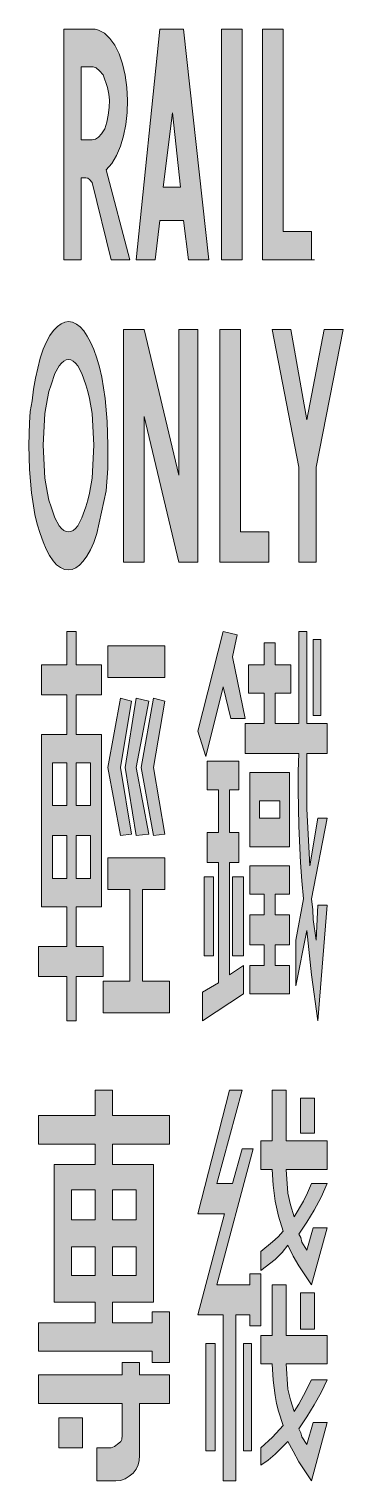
# Model space of a CAD drawing. Header units: metres. Extents: x 169 to 229, y 4 to 279.
import ezdxf

# ---------------------------------------------------------------- set-up
doc = ezdxf.new("R2010")
doc.units = ezdxf.units.M
doc.layers.add('FILL_WHITE_FFFFFF', color=7, linetype='Continuous', true_color=0xffffff)
doc.layers.add('STROKE_WHITE_FFFFFF', color=7, linetype='Continuous', true_color=0xffffff)

msp = doc.modelspace()

# ---------------------------------------------------------------- hatches: boundary and pattern name
at = {"layer": 'FILL_WHITE_FFFFFF', "true_color": 0xffffff}
h = msp.add_hatch(color=7, dxfattribs=at)
h.dxf.hatch_style = 1
h.paths.add_polyline_path([(184.95, 235.65), (181.35, 250.35), (180.86, 250.91), (180.55, 251.15), (180.15, 251.25), (179.25, 251.25), (179.25, 235.65), (175.95, 235.65), (175.95, 279.45), (181.35, 279.45), (181.96, 279.4), (182.56, 279.24), (183.69, 278.64), (184.73, 277.68), (185.66, 276.37), (186.47, 274.76), (187.13, 272.87), (187.63, 270.72), (187.95, 268.35), (188.08, 265.98), (188.02, 263.63), (187.77, 261.36), (187.35, 259.2), (186.76, 257.21), (186.01, 255.44), (185.1, 253.94), (184.05, 252.75), (188.55, 235.65), (184.95, 235.65)])
h.paths.add_polyline_path([(182.55, 258.94), (183.12, 259.59), (183.75, 260.55), (184.14, 261.77), (184.43, 263.14), (184.59, 264.56), (184.65, 265.95), (184.55, 267.12), (184.27, 268.35), (183.45, 270.75), (182.78, 271.53), (182.14, 272.06), (181.55, 272.31), (181.05, 272.25), (179.25, 272.25), (179.25, 258.45), (181.35, 258.45), (181.98, 258.57), (182.55, 258.94)], flags=16)
h = msp.add_hatch(color=7, dxfattribs=at)
h.dxf.hatch_style = 1
h.paths.add_polyline_path([(198.75, 243.15), (194.25, 243.15), (193.35, 235.65), (189.75, 235.65), (194.25, 279.45), (198.75, 279.45), (203.55, 235.65), (199.65, 235.65), (198.75, 243.15)])
h.paths.add_polyline_path([(198.15, 249.45), (196.65, 263.55), (194.85, 249.45), (198.15, 249.45)], flags=16)
h = msp.add_hatch(color=7, dxfattribs=at)
h.dxf.hatch_style = 1
h.paths.add_polyline_path([(209.85, 279.45), (209.85, 235.65), (205.95, 235.65), (205.95, 279.45), (209.85, 279.45)])
h = msp.add_hatch(color=7, dxfattribs=at)
h.dxf.hatch_style = 1
h.paths.add_polyline_path([(213.75, 235.65), (213.75, 279.45), (217.65, 279.45), (217.65, 241.05), (223.05, 241.05), (223.05, 235.65), (213.75, 235.65)])
h = msp.add_hatch(color=7, dxfattribs=at)
h.dxf.hatch_style = 1
h.paths.add_polyline_path([(175.33, 177.3), (174.61, 177.85), (173.92, 178.61), (173.26, 179.59), (172.63, 180.77), (172.03, 182.16), (171.45, 183.75), (170.93, 185.51), (170.49, 187.39), (169.84, 191.47), (169.47, 195.9), (169.35, 200.55), (169.42, 204.75), (169.6, 206.88), (169.95, 208.95), (170.23, 211.14), (170.59, 213.22), (171.45, 217.05), (172.04, 218.72), (172.67, 220.15), (173.34, 221.34), (174.04, 222.3), (174.75, 223.03), (175.46, 223.55), (176.16, 223.85), (176.85, 223.95), (177.62, 223.84), (178.37, 223.5), (179.09, 222.95), (179.77, 222.19), (180.44, 221.21), (181.07, 220.03), (181.67, 218.64), (182.25, 217.05), (182.77, 215.3), (183.21, 213.42), (183.86, 209.36), (184.23, 205.03), (184.35, 200.55), (184.31, 196.09), (184.05, 191.85), (182.25, 183.75), (181.66, 182.08), (181.03, 180.65), (180.36, 179.46), (179.66, 178.5), (178.95, 177.77), (178.24, 177.25), (177.54, 176.95), (176.85, 176.85), (176.08, 176.96), (175.33, 177.3)])
h.paths.add_polyline_path([(177.75, 184.34), (178.18, 184.7), (178.61, 185.21), (179.42, 186.71), (180.15, 188.85), (180.55, 190.07), (180.86, 191.44), (181.35, 194.25), (181.65, 200.55), (181.35, 206.55), (180.86, 209.36), (180.55, 210.73), (180.15, 211.95), (179.42, 214.09), (178.61, 215.59), (178.18, 216.1), (177.75, 216.46), (177.3, 216.68), (176.85, 216.75), (176.4, 216.68), (175.95, 216.46), (175.52, 216.1), (175.09, 215.59), (174.28, 214.09), (173.55, 211.95), (173.15, 210.73), (172.84, 209.36), (172.35, 206.55), (172.05, 200.55), (172.35, 194.25), (172.84, 191.44), (173.15, 190.07), (173.55, 188.85), (174.28, 186.71), (175.09, 185.21), (175.52, 184.7), (175.95, 184.34), (176.4, 184.12), (176.85, 184.05), (177.3, 184.12), (177.75, 184.34)], flags=16)
h = msp.add_hatch(color=7, dxfattribs=at)
h.dxf.hatch_style = 1
h.paths.add_polyline_path([(197.85, 178.35), (191.25, 205.95), (191.25, 178.35), (187.35, 178.35), (187.35, 222.45), (191.25, 222.45), (197.85, 194.85), (197.85, 222.45), (201.45, 222.45), (201.45, 178.35), (197.85, 178.35)])
h = msp.add_hatch(color=7, dxfattribs=at)
h.dxf.hatch_style = 1
h.paths.add_polyline_path([(205.65, 178.35), (205.65, 222.45), (209.55, 222.45), (209.55, 184.05), (214.95, 184.05), (214.95, 178.35), (205.65, 178.35)])
h = msp.add_hatch(color=7, dxfattribs=at)
h.dxf.hatch_style = 1
h.paths.add_polyline_path([(223.95, 178.35), (220.65, 178.35), (220.65, 196.35), (215.55, 222.45), (219.15, 222.45), (222.15, 205.35), (225.45, 222.45), (229.05, 222.45), (223.95, 196.35), (223.95, 178.35)])
h = msp.add_hatch(color=7, dxfattribs=at)
h.dxf.hatch_style = 1
h.paths.add_polyline_path([(183.15, 145.65), (183.15, 112.95), (178.35, 112.95), (178.35, 105.45), (183.45, 105.45), (183.45, 99.75), (178.35, 99.75), (178.35, 91.35), (176.55, 91.35), (176.55, 99.75), (171.15, 99.75), (171.15, 105.45), (176.55, 105.45), (176.55, 112.95), (171.75, 112.95), (171.75, 145.65), (176.55, 145.65), (176.55, 153.15), (171.75, 153.15), (171.75, 158.85), (176.55, 158.85), (176.55, 165.15), (178.35, 165.15), (178.35, 158.85), (183.15, 158.85), (183.15, 153.15), (178.35, 153.15), (178.35, 145.65), (183.15, 145.65)])
h.paths.add_polyline_path([(178.35, 132.15), (181.05, 132.15), (181.05, 140.25), (178.35, 140.25), (178.35, 132.15)], flags=16)
h.paths.add_polyline_path([(173.85, 140.25), (173.85, 132.15), (176.55, 132.15), (176.55, 140.25), (173.85, 140.25)], flags=16)
h.paths.add_polyline_path([(176.55, 126.45), (173.85, 126.45), (173.85, 118.35), (176.55, 118.35), (176.55, 126.45)], flags=16)
h.paths.add_polyline_path([(181.05, 118.35), (181.05, 126.45), (178.35, 126.45), (178.35, 118.35), (181.05, 118.35)], flags=16)
h = msp.add_hatch(color=7, dxfattribs=at)
h.dxf.hatch_style = 1
h.paths.add_polyline_path([(201.45, 146.25), (206.25, 165.15), (208.95, 164.55), (208.05, 160.35), (210.45, 148.65), (207.75, 148.65), (206.25, 154.65), (202.95, 141.45), (201.45, 146.25)])
h = msp.add_hatch(color=7, dxfattribs=at)
h.dxf.hatch_style = 1
h.paths.add_polyline_path([(222.15, 131.55), (222.75, 120.75), (224.25, 129.75), (226.05, 129.75), (223.05, 114.45), (223.31, 112.39), (223.35, 110.55), (223.95, 106.65), (224.25, 113.25), (226.05, 113.25), (224.25, 91.35), (223.05, 100.05), (222.15, 108.45), (220.05, 97.95), (220.05, 106.65), (221.55, 114.45), (221.2, 117.87), (220.99, 121.35), (220.65, 128.25), (220.54, 135.15), (220.52, 138.63), (220.65, 142.05), (210.45, 142.05), (210.45, 147.75), (214.05, 147.75), (214.05, 153.45), (211.05, 153.45), (211.05, 158.85), (214.05, 158.85), (214.05, 163.05), (216.15, 163.05), (216.15, 158.85), (219.15, 158.85), (219.15, 153.45), (216.15, 153.45), (216.15, 147.75), (220.65, 147.75), (220.65, 165.15), (222.15, 165.15), (222.15, 147.75), (226.05, 147.75), (226.05, 142.05), (222.15, 142.05), (222.15, 131.55)])
h = msp.add_hatch(color=7, dxfattribs=at)
h.dxf.hatch_style = 1
h.paths.add_polyline_path([(224.85, 149.25), (223.35, 149.25), (223.35, 163.65), (224.85, 163.65), (224.85, 149.25)])
h = msp.add_hatch(color=7, dxfattribs=at)
h.dxf.hatch_style = 1
h.paths.add_polyline_path([(184.35, 162.45), (195.15, 162.45), (195.15, 156.45), (184.35, 156.45), (184.35, 162.45)])
h = msp.add_hatch(color=7, dxfattribs=at)
h.dxf.hatch_style = 1
h.paths.add_polyline_path([(186.75, 152.55), (188.85, 151.95), (186.75, 139.35), (188.85, 126.75), (186.75, 126.45), (184.35, 139.35), (186.75, 152.55)])
h = msp.add_hatch(color=7, dxfattribs=at)
h.dxf.hatch_style = 1
h.paths.add_polyline_path([(192.15, 126.75), (189.75, 126.45), (187.65, 139.35), (189.75, 152.55), (192.15, 151.95), (189.75, 139.35), (192.15, 126.75)])
h = msp.add_hatch(color=7, dxfattribs=at)
h.dxf.hatch_style = 1
h.paths.add_polyline_path([(193.05, 152.55), (195.15, 151.95), (193.05, 139.35), (195.15, 126.75), (193.05, 126.45), (190.65, 139.35), (193.05, 152.55)])
h = msp.add_hatch(color=7, dxfattribs=at)
h.dxf.hatch_style = 1
h.paths.add_polyline_path([(209.25, 121.35), (207.45, 121.35), (207.45, 100.05), (210.15, 101.85), (210.15, 96.45), (202.35, 91.35), (202.35, 96.75), (205.35, 98.55), (205.35, 121.35), (203.25, 121.35), (203.25, 127.05), (205.35, 127.05), (205.35, 135.15), (203.25, 135.15), (203.25, 140.55), (209.25, 140.55), (209.25, 135.15), (207.45, 135.15), (207.45, 127.05), (209.25, 127.05), (209.25, 121.35)])
h = msp.add_hatch(color=7, dxfattribs=at)
h.dxf.hatch_style = 1
h.paths.add_polyline_path([(211.35, 138.45), (218.85, 138.45), (218.85, 124.35), (211.35, 124.35), (211.35, 138.45)])
h.paths.add_polyline_path([(217.05, 133.05), (213.15, 133.05), (213.15, 129.75), (217.05, 129.75), (217.05, 133.05)], flags=16)
h = msp.add_hatch(color=7, dxfattribs=at)
h.dxf.hatch_style = 1
h.paths.add_polyline_path([(196.05, 98.85), (196.05, 92.85), (183.45, 92.85), (183.45, 98.85), (188.55, 98.85), (188.55, 116.25), (184.35, 116.25), (184.35, 122.25), (195.15, 122.25), (195.15, 116.25), (190.95, 116.25), (190.95, 98.85), (196.05, 98.85)])
h = msp.add_hatch(color=7, dxfattribs=at)
h.dxf.hatch_style = 1
h.paths.add_polyline_path([(202.65, 118.65), (204.45, 118.65), (204.45, 103.65), (202.65, 103.65), (202.65, 118.65)])
h = msp.add_hatch(color=7, dxfattribs=at)
h.dxf.hatch_style = 1
h.paths.add_polyline_path([(208.05, 118.65), (210.15, 118.65), (210.15, 103.65), (208.05, 103.65), (208.05, 118.65)])
h = msp.add_hatch(color=7, dxfattribs=at)
h.dxf.hatch_style = 1
h.paths.add_polyline_path([(218.85, 111.45), (218.85, 105.75), (216.15, 105.75), (216.15, 101.85), (218.85, 101.85), (218.85, 96.45), (211.35, 96.45), (211.35, 101.85), (214.05, 101.85), (214.05, 105.75), (211.35, 105.75), (211.35, 111.45), (214.05, 111.45), (214.05, 115.35), (211.35, 115.35), (211.35, 120.75), (218.85, 120.75), (218.85, 115.35), (216.15, 115.35), (216.15, 111.45), (218.85, 111.45)])
h = msp.add_hatch(color=7, dxfattribs=at)
h.dxf.hatch_style = 1
h.paths.add_polyline_path([(185.25, 34.05), (192.75, 34.05), (192.75, 36.15), (196.05, 36.15), (196.05, 26.55), (192.75, 26.55), (192.75, 28.65), (171.15, 28.65), (171.15, 34.05), (181.95, 34.05), (181.95, 37.95), (174.15, 37.95), (174.15, 64.05), (181.95, 64.05), (181.95, 67.95), (171.15, 67.95), (171.15, 73.35), (181.95, 73.35), (181.95, 78.15), (185.25, 78.15), (185.25, 73.35), (196.05, 73.35), (196.05, 67.95), (185.25, 67.95), (185.25, 64.05), (193.05, 64.05), (193.05, 37.95), (185.25, 37.95), (185.25, 34.05)])
h.paths.add_polyline_path([(189.75, 53.55), (189.75, 59.25), (185.25, 59.25), (185.25, 53.55), (189.75, 53.55)], flags=16)
h.paths.add_polyline_path([(177.45, 53.55), (181.95, 53.55), (181.95, 59.25), (177.45, 59.25), (177.45, 53.55)], flags=16)
h.paths.add_polyline_path([(177.45, 48.45), (177.45, 43.05), (181.95, 43.05), (181.95, 48.45), (177.45, 48.45)], flags=16)
h.paths.add_polyline_path([(189.75, 48.45), (185.25, 48.45), (185.25, 43.05), (189.75, 43.05), (189.75, 48.45)], flags=16)
h = msp.add_hatch(color=7, dxfattribs=at)
h.dxf.hatch_style = 1
h.paths.add_polyline_path([(209.85, 78.15), (205.05, 60.45), (208.05, 60.45), (209.85, 67.05), (211.95, 67.05), (205.05, 41.25), (211.35, 41.25), (211.35, 43.35), (213.45, 43.35), (213.45, 33.45), (211.35, 33.45), (211.35, 35.55), (208.65, 35.55), (208.65, 4.05), (206.25, 4.05), (206.25, 35.55), (201.45, 35.55), (206.55, 54.75), (201.45, 54.75), (207.45, 78.15), (209.85, 78.15)])
h = msp.add_hatch(color=7, dxfattribs=at)
h.dxf.hatch_style = 1
h.paths.add_polyline_path([(221.55, 57.15), (222.3, 58.69), (223.05, 60.45), (226.05, 60.45), (224.87, 57.85), (223.58, 55.42), (222.17, 53.11), (220.65, 50.85), (221.06, 50.21), (221.25, 49.35), (222.15, 47.85), (223.35, 52.05), (226.05, 52.05), (223.05, 41.25), (220.65, 44.85), (219.6, 46.69), (218.55, 48.75), (217.46, 47.4), (216.15, 46.05), (213.45, 43.95), (213.45, 47.55), (215.66, 49.39), (216.7, 50.38), (217.65, 51.45), (216.79, 54.3), (216.15, 57.15), (215.74, 60.15), (215.55, 63.15), (213.45, 63.15), (213.45, 68.55), (215.55, 68.55), (215.55, 78.15), (218.25, 78.15), (218.25, 68.55), (226.05, 68.55), (226.05, 63.15), (218.25, 63.15), (218.55, 58.65), (219.04, 56.4), (219.75, 54.15), (221.55, 57.15)])
h = msp.add_hatch(color=7, dxfattribs=at)
h.dxf.hatch_style = 1
h.paths.add_polyline_path([(223.65, 70.05), (220.95, 70.05), (220.95, 76.65), (223.65, 76.65), (223.65, 70.05)])
h = msp.add_hatch(color=7, dxfattribs=at)
h.dxf.hatch_style = 1
h.paths.add_polyline_path([(220.65, 18.64), (221.55, 20.25), (223.05, 23.25), (226.05, 23.25), (224.87, 20.83), (223.58, 18.49), (222.17, 16.2), (220.65, 13.95), (221.06, 13.2), (221.25, 12.45), (222.15, 10.95), (223.35, 15.15), (226.05, 15.15), (223.05, 4.05), (220.65, 7.65), (219.6, 9.71), (218.55, 11.55), (216.15, 9.15), (214.8, 7.99), (213.45, 7.05), (213.45, 10.35), (215.66, 12.34), (217.65, 14.55), (216.79, 17.29), (216.43, 18.73), (216.15, 20.25), (215.74, 23.14), (215.55, 26.25), (213.45, 26.25), (213.45, 31.65), (215.55, 31.65), (215.55, 41.25), (218.25, 41.25), (218.25, 31.65), (226.05, 31.65), (226.05, 26.25), (218.25, 26.25), (218.55, 21.45), (219.04, 19.46), (219.75, 17.25), (220.65, 18.64)])
h = msp.add_hatch(color=7, dxfattribs=at)
h.dxf.hatch_style = 1
h.paths.add_polyline_path([(223.65, 32.85), (220.95, 32.85), (220.95, 39.75), (223.65, 39.75), (223.65, 32.85)])
h = msp.add_hatch(color=7, dxfattribs=at)
h.dxf.hatch_style = 1
h.paths.add_polyline_path([(202.95, 30.15), (204.75, 30.15), (204.75, 9.75), (202.95, 9.75), (202.95, 30.15)])
h = msp.add_hatch(color=7, dxfattribs=at)
h.dxf.hatch_style = 1
h.paths.add_polyline_path([(210.15, 30.15), (211.65, 30.15), (211.65, 9.75), (210.15, 9.75), (210.15, 30.15)])
h = msp.add_hatch(color=7, dxfattribs=at)
h.dxf.hatch_style = 1
h.paths.add_polyline_path([(171.15, 24.15), (187.05, 24.15), (187.05, 26.55), (190.35, 26.55), (190.35, 24.15), (196.05, 24.15), (196.05, 18.75), (190.35, 18.75), (190.35, 8.85), (190.29, 7.95), (190.09, 7.09), (189.72, 6.28), (189.15, 5.55), (188.42, 4.94), (187.61, 4.46), (186.75, 4.16), (185.85, 4.05), (182.25, 4.05), (182.25, 10.35), (184.95, 10.35), (185.59, 10.57), (186.45, 11.25), (186.8, 11.53), (186.98, 11.89), (187.05, 12.75), (187.05, 18.75), (171.15, 18.75), (171.15, 24.15)])
h = msp.add_hatch(color=7, dxfattribs=at)
h.dxf.hatch_style = 1
h.paths.add_polyline_path([(179.55, 16.05), (179.55, 10.35), (175.05, 10.35), (175.05, 16.05), (179.55, 16.05)])

# ---------------------------------------------------------------- linework, layer by layer
at = {"layer": 'FILL_WHITE_FFFFFF', "lineweight": 0, "true_color": 0xffffff}
for points in [[(184.95, 235.65), (181.35, 250.35), (180.86, 250.91), (180.55, 251.15), (180.15, 251.25), (179.25, 251.25), (179.25, 235.65), (175.95, 235.65), (175.95, 279.45), (181.35, 279.45), (181.96, 279.4), (182.56, 279.24), (183.69, 278.64), (184.73, 277.68), (185.66, 276.37), (186.47, 274.76), (187.13, 272.87), (187.63, 270.72), (187.95, 268.35), (188.08, 265.98), (188.02, 263.63), (187.77, 261.36), (187.35, 259.2), (186.76, 257.21), (186.01, 255.44), (185.1, 253.94), (184.05, 252.75), (188.55, 235.65)], [(198.75, 243.15), (194.25, 243.15), (193.35, 235.65), (189.75, 235.65), (194.25, 279.45), (198.75, 279.45), (203.55, 235.65), (199.65, 235.65)], [(209.85, 279.45), (209.85, 235.65), (205.95, 235.65), (205.95, 279.45)], [(213.75, 235.65), (213.75, 279.45), (217.65, 279.45), (217.65, 241.05), (223.05, 241.05), (223.05, 235.65)], [(182.55, 258.94), (183.12, 259.59), (183.75, 260.55), (184.14, 261.77), (184.43, 263.14), (184.59, 264.56), (184.65, 265.95), (184.55, 267.12), (184.27, 268.35), (183.45, 270.75), (182.78, 271.53), (182.14, 272.06), (181.55, 272.31), (181.05, 272.25), (179.25, 272.25), (179.25, 258.45), (181.35, 258.45), (181.98, 258.57)], [(198.15, 249.45), (196.65, 263.55), (194.85, 249.45)], [(175.33, 177.3), (174.61, 177.85), (173.92, 178.61), (173.26, 179.59), (172.63, 180.77), (172.03, 182.16), (171.45, 183.75), (170.93, 185.51), (170.49, 187.39), (169.84, 191.47), (169.47, 195.9), (169.35, 200.55), (169.42, 204.75), (169.6, 206.88), (169.95, 208.95), (170.23, 211.14), (170.59, 213.22), (171.45, 217.05), (172.04, 218.72), (172.67, 220.15), (173.34, 221.34), (174.04, 222.3), (174.75, 223.03), (175.46, 223.55), (176.16, 223.85), (176.85, 223.95), (177.62, 223.84), (178.37, 223.5), (179.09, 222.95), (179.77, 222.19), (180.44, 221.21), (181.07, 220.03), (181.67, 218.64), (182.25, 217.05), (182.77, 215.3), (183.21, 213.42), (183.86, 209.36), (184.23, 205.03), (184.35, 200.55), (184.31, 196.09), (184.05, 191.85), (182.25, 183.75), (181.66, 182.08), (181.03, 180.65), (180.36, 179.46), (179.66, 178.5), (178.95, 177.77), (178.24, 177.25), (177.54, 176.95), (176.85, 176.85), (176.08, 176.96)], [(197.85, 178.35), (191.25, 205.95), (191.25, 178.35), (187.35, 178.35), (187.35, 222.45), (191.25, 222.45), (197.85, 194.85), (197.85, 222.45), (201.45, 222.45), (201.45, 178.35)], [(205.65, 178.35), (205.65, 222.45), (209.55, 222.45), (209.55, 184.05), (214.95, 184.05), (214.95, 178.35)], [(223.95, 178.35), (220.65, 178.35), (220.65, 196.35), (215.55, 222.45), (219.15, 222.45), (222.15, 205.35), (225.45, 222.45), (229.05, 222.45), (223.95, 196.35)], [(177.75, 184.34), (178.18, 184.7), (178.61, 185.21), (179.42, 186.71), (180.15, 188.85), (180.55, 190.07), (180.86, 191.44), (181.35, 194.25), (181.65, 200.55), (181.35, 206.55), (180.86, 209.36), (180.55, 210.73), (180.15, 211.95), (179.42, 214.09), (178.61, 215.59), (178.18, 216.1), (177.75, 216.46), (177.3, 216.68), (176.85, 216.75), (176.4, 216.68), (175.95, 216.46), (175.52, 216.1), (175.09, 215.59), (174.28, 214.09), (173.55, 211.95), (173.15, 210.73), (172.84, 209.36), (172.35, 206.55), (172.05, 200.55), (172.35, 194.25), (172.84, 191.44), (173.15, 190.07), (173.55, 188.85), (174.28, 186.71), (175.09, 185.21), (175.52, 184.7), (175.95, 184.34), (176.4, 184.12), (176.85, 184.05), (177.3, 184.12)], [(183.15, 145.65), (183.15, 112.95), (178.35, 112.95), (178.35, 105.45), (183.45, 105.45), (183.45, 99.75), (178.35, 99.75), (178.35, 91.35), (176.55, 91.35), (176.55, 99.75), (171.15, 99.75), (171.15, 105.45), (176.55, 105.45), (176.55, 112.95), (171.75, 112.95), (171.75, 145.65), (176.55, 145.65), (176.55, 153.15), (171.75, 153.15), (171.75, 158.85), (176.55, 158.85), (176.55, 165.15), (178.35, 165.15), (178.35, 158.85), (183.15, 158.85), (183.15, 153.15), (178.35, 153.15), (178.35, 145.65)], [(201.45, 146.25), (206.25, 165.15), (208.95, 164.55), (208.05, 160.35), (210.45, 148.65), (207.75, 148.65), (206.25, 154.65), (202.95, 141.45)], [(222.15, 131.55), (222.75, 120.75), (224.25, 129.75), (226.05, 129.75), (223.05, 114.45), (223.31, 112.39), (223.35, 110.55), (223.95, 106.65), (224.25, 113.25), (226.05, 113.25), (224.25, 91.35), (223.05, 100.05), (222.15, 108.45), (220.05, 97.95), (220.05, 106.65), (221.55, 114.45), (221.2, 117.87), (220.99, 121.35), (220.65, 128.25), (220.54, 135.15), (220.52, 138.63), (220.65, 142.05), (210.45, 142.05), (210.45, 147.75), (214.05, 147.75), (214.05, 153.45), (211.05, 153.45), (211.05, 158.85), (214.05, 158.85), (214.05, 163.05), (216.15, 163.05), (216.15, 158.85), (219.15, 158.85), (219.15, 153.45), (216.15, 153.45), (216.15, 147.75), (220.65, 147.75), (220.65, 165.15), (222.15, 165.15), (222.15, 147.75), (226.05, 147.75), (226.05, 142.05), (222.15, 142.05)], [(224.85, 149.25), (223.35, 149.25), (223.35, 163.65), (224.85, 163.65)], [(184.35, 162.45), (195.15, 162.45), (195.15, 156.45), (184.35, 156.45)], [(186.75, 152.55), (188.85, 151.95), (186.75, 139.35), (188.85, 126.75), (186.75, 126.45), (184.35, 139.35)], [(192.15, 126.75), (189.75, 126.45), (187.65, 139.35), (189.75, 152.55), (192.15, 151.95), (189.75, 139.35)], [(193.05, 152.55), (195.15, 151.95), (193.05, 139.35), (195.15, 126.75), (193.05, 126.45), (190.65, 139.35)], [(209.25, 121.35), (207.45, 121.35), (207.45, 100.05), (210.15, 101.85), (210.15, 96.45), (202.35, 91.35), (202.35, 96.75), (205.35, 98.55), (205.35, 121.35), (203.25, 121.35), (203.25, 127.05), (205.35, 127.05), (205.35, 135.15), (203.25, 135.15), (203.25, 140.55), (209.25, 140.55), (209.25, 135.15), (207.45, 135.15), (207.45, 127.05), (209.25, 127.05)], [(173.85, 140.25), (173.85, 132.15), (176.55, 132.15), (176.55, 140.25)], [(178.35, 132.15), (181.05, 132.15), (181.05, 140.25), (178.35, 140.25)], [(211.35, 138.45), (218.85, 138.45), (218.85, 124.35), (211.35, 124.35)], [(217.05, 133.05), (213.15, 133.05), (213.15, 129.75), (217.05, 129.75)], [(176.55, 126.45), (173.85, 126.45), (173.85, 118.35), (176.55, 118.35)], [(181.05, 118.35), (181.05, 126.45), (178.35, 126.45), (178.35, 118.35)], [(196.05, 98.85), (196.05, 92.85), (183.45, 92.85), (183.45, 98.85), (188.55, 98.85), (188.55, 116.25), (184.35, 116.25), (184.35, 122.25), (195.15, 122.25), (195.15, 116.25), (190.95, 116.25), (190.95, 98.85)], [(202.65, 118.65), (204.45, 118.65), (204.45, 103.65), (202.65, 103.65)], [(208.05, 118.65), (210.15, 118.65), (210.15, 103.65), (208.05, 103.65)], [(218.85, 111.45), (218.85, 105.75), (216.15, 105.75), (216.15, 101.85), (218.85, 101.85), (218.85, 96.45), (211.35, 96.45), (211.35, 101.85), (214.05, 101.85), (214.05, 105.75), (211.35, 105.75), (211.35, 111.45), (214.05, 111.45), (214.05, 115.35), (211.35, 115.35), (211.35, 120.75), (218.85, 120.75), (218.85, 115.35), (216.15, 115.35), (216.15, 111.45)], [(185.25, 34.05), (192.75, 34.05), (192.75, 36.15), (196.05, 36.15), (196.05, 26.55), (192.75, 26.55), (192.75, 28.65), (171.15, 28.65), (171.15, 34.05), (181.95, 34.05), (181.95, 37.95), (174.15, 37.95), (174.15, 64.05), (181.95, 64.05), (181.95, 67.95), (171.15, 67.95), (171.15, 73.35), (181.95, 73.35), (181.95, 78.15), (185.25, 78.15), (185.25, 73.35), (196.05, 73.35), (196.05, 67.95), (185.25, 67.95), (185.25, 64.05), (193.05, 64.05), (193.05, 37.95), (185.25, 37.95)], [(209.85, 78.15), (205.05, 60.45), (208.05, 60.45), (209.85, 67.05), (211.95, 67.05), (205.05, 41.25), (211.35, 41.25), (211.35, 43.35), (213.45, 43.35), (213.45, 33.45), (211.35, 33.45), (211.35, 35.55), (208.65, 35.55), (208.65, 4.05), (206.25, 4.05), (206.25, 35.55), (201.45, 35.55), (206.55, 54.75), (201.45, 54.75), (207.45, 78.15)], [(221.55, 57.15), (222.3, 58.69), (223.05, 60.45), (226.05, 60.45), (224.87, 57.85), (223.58, 55.42), (222.17, 53.11), (220.65, 50.85), (221.06, 50.21), (221.25, 49.35), (222.15, 47.85), (223.35, 52.05), (226.05, 52.05), (223.05, 41.25), (220.65, 44.85), (219.6, 46.69), (218.55, 48.75), (217.46, 47.4), (216.15, 46.05), (213.45, 43.95), (213.45, 47.55), (215.66, 49.39), (216.7, 50.38), (217.65, 51.45), (216.79, 54.3), (216.15, 57.15), (215.74, 60.15), (215.55, 63.15), (213.45, 63.15), (213.45, 68.55), (215.55, 68.55), (215.55, 78.15), (218.25, 78.15), (218.25, 68.55), (226.05, 68.55), (226.05, 63.15), (218.25, 63.15), (218.55, 58.65), (219.04, 56.4), (219.75, 54.15)], [(223.65, 70.05), (220.95, 70.05), (220.95, 76.65), (223.65, 76.65)], [(177.45, 53.55), (181.95, 53.55), (181.95, 59.25), (177.45, 59.25)], [(189.75, 53.55), (189.75, 59.25), (185.25, 59.25), (185.25, 53.55)], [(177.45, 48.45), (177.45, 43.05), (181.95, 43.05), (181.95, 48.45)], [(189.75, 48.45), (185.25, 48.45), (185.25, 43.05), (189.75, 43.05)], [(220.65, 18.64), (221.55, 20.25), (223.05, 23.25), (226.05, 23.25), (224.87, 20.83), (223.58, 18.49), (222.17, 16.2), (220.65, 13.95), (221.06, 13.2), (221.25, 12.45), (222.15, 10.95), (223.35, 15.15), (226.05, 15.15), (223.05, 4.05), (220.65, 7.65), (219.6, 9.71), (218.55, 11.55), (216.15, 9.15), (214.8, 7.99), (213.45, 7.05), (213.45, 10.35), (215.66, 12.34), (217.65, 14.55), (216.79, 17.29), (216.43, 18.73), (216.15, 20.25), (215.74, 23.14), (215.55, 26.25), (213.45, 26.25), (213.45, 31.65), (215.55, 31.65), (215.55, 41.25), (218.25, 41.25), (218.25, 31.65), (226.05, 31.65), (226.05, 26.25), (218.25, 26.25), (218.55, 21.45), (219.04, 19.46), (219.75, 17.25)], [(223.65, 32.85), (220.95, 32.85), (220.95, 39.75), (223.65, 39.75)], [(202.95, 30.15), (204.75, 30.15), (204.75, 9.75), (202.95, 9.75)], [(210.15, 30.15), (211.65, 30.15), (211.65, 9.75), (210.15, 9.75)], [(171.15, 24.15), (187.05, 24.15), (187.05, 26.55), (190.35, 26.55), (190.35, 24.15), (196.05, 24.15), (196.05, 18.75), (190.35, 18.75), (190.35, 8.85), (190.29, 7.95), (190.09, 7.09), (189.72, 6.28), (189.15, 5.55), (188.42, 4.94), (187.61, 4.46), (186.75, 4.16), (185.85, 4.05), (182.25, 4.05), (182.25, 10.35), (184.95, 10.35), (185.59, 10.57), (186.45, 11.25), (186.8, 11.53), (186.98, 11.89), (187.05, 12.75), (187.05, 18.75), (171.15, 18.75)], [(179.55, 16.05), (179.55, 10.35), (175.05, 10.35), (175.05, 16.05)]]:
    msp.add_lwpolyline(points, close=True, dxfattribs=at)
at = {"layer": 'STROKE_WHITE_FFFFFF', "lineweight": 0, "true_color": 0xffffff}
for points in [[(218.55, 235.65), (223.65, 235.65)], [(222.15, 142.05), (222.45, 142.05)]]:
    msp.add_lwpolyline(points, dxfattribs=at)

doc.saveas('drawing.dxf')
